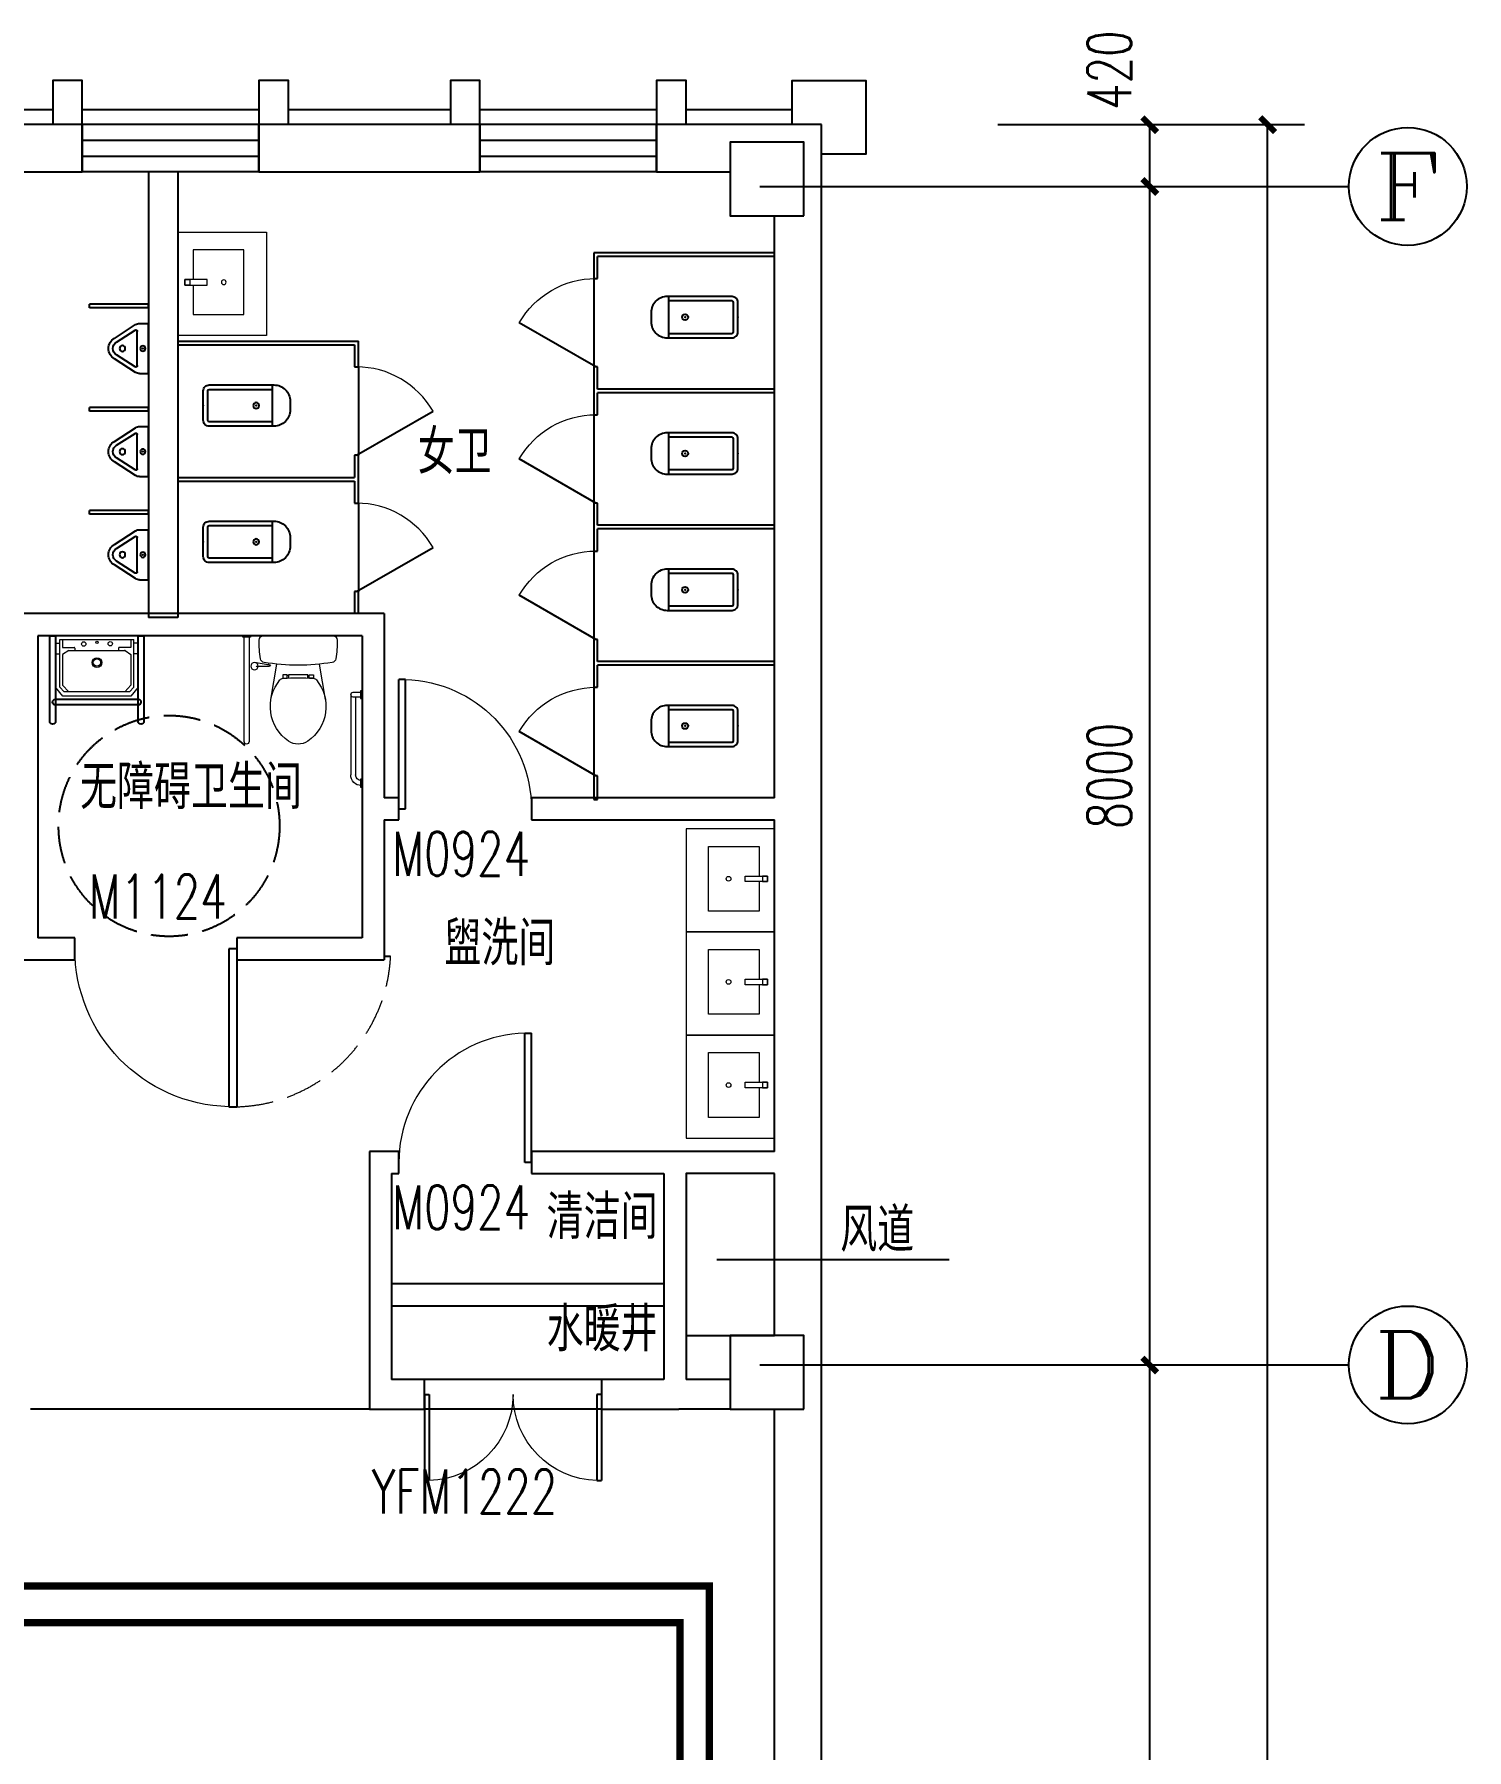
# Model space of a CAD drawing. Extents: x 2297255 to 2381355, y -608375 to -364775.
# Drawn here: x 2358942 to 2368667, y -386110 to -374465 of the extents above; entities that cross this region are included whole.
import ezdxf
from ezdxf.enums import TextEntityAlignment as Align

# ---------------------------------------------------------------- set-up
doc = ezdxf.new("R2010")
doc.units = 0
doc.header["$LTSCALE"] = 1000
doc.header["$MEASUREMENT"] = 0
doc.linetypes.add('DASH', pattern=[0.35, 0.25, -0.1])
for name, color, linetype, lineweight in [('A-FLOR-IDEN', 7, 'Continuous', 20), ('A-LVTRY', 145, 'Continuous', 20), ('洁具', 144, 'Continuous', 9)]:
    doc.layers.add(name, color=color, linetype=linetype, lineweight=lineweight)
for name, color, linetype in [('AXIS', 3, 'Continuous'), ('AXIS_TEXT', 7, 'Continuous'), ('COLUMN', 9, 'Continuous'), ('LATRINE', 6, 'Continuous'), ('LVTRY', 6, 'Continuous'), ('PIPE-暖供水', 3, 'Continuous'), ('PIPE-暖回水', 2, 'DASH'), ('PUB_DIM', 3, 'Continuous'), ('WALL', 9, 'Continuous'), ('WINDOW', 4, 'Continuous'), ('WINDOW_TEXT', 7, 'Continuous')]:
    doc.layers.add(name, color=color, linetype=linetype)
doc.styles.add('_TCH_AXIS', font='COMPLEX', dxfattribs={"bigfont": 'GBCBIG'})
doc.styles.add('_TCH_DIM_T3', font='SIMPLEX', dxfattribs={"width": 0.705882, "bigfont": 'GBCBIG'})
doc.styles.add('_TCH_WINDOW', font='SIMPLEX', dxfattribs={"height": 3.5, "bigfont": 'GBCBIG'})
doc.styles.add('COMPLEX', font='COMPLEX')
doc.styles.add('ROS', font='simhei.ttf', dxfattribs={"width": 0.7})
doc.dimstyles.new('_TCH_ARCH&&100', dxfattribs={"dimtxt": 297.5, "dimasz": 100, "dimexe": 250, "dimexo": 300, "dimgap": 126.25, "dimtad": 1, "dimdec": 0, "dimzin": 0, "dimdsep": 46, "dimtxsty": '_TCH_DIM_T3', "dimblk": 'ARCHTICK', "dimcen": 0.09, "dimclrt": 7, "dimazin": 2, "dimtfac": 1, "dimtdec": 0, "dimtix": 1, "dimtmove": 2, "dimatfit": 3, "dimfxl": 30, "dimtolj": 1, "dimtzin": 0, "dimarcsym": 0})

# ---------------------------------------------------------------- blocks, each defined once
blk = doc.blocks.new('$lvtry$00000200')
at = {"color": 0}
for p, q in [((-110, -40), (-110, -470)), ((100, -30), (-100, -30)), ((110, -470), (110, -40))]:
    blk.add_line(p, q, dxfattribs=at)
blk.add_lwpolyline([(100, 0), (-100, 0, 0.414214), (-140, -40), (-140, -480, 0.414214), (-30, -590), (30, -590, 0.414214), (140, -480), (140, -40, 0.414214)], format="xyb", close=True, dxfattribs=at)
blk.add_lwpolyline([(140, -470), (-140, -470)], dxfattribs=at)
blk.add_circle((0, -359), 20, dxfattribs=at)
for centre, start, end in [((-100, -40), 90, 180), ((100, -40), 0, 90)]:
    blk.add_arc(centre, 10, start, end, dxfattribs=at)
for p in [(0, 0), (0, -359)]:
    blk.add_point(p, dxfattribs=at)
blk = doc.blocks.new('$lvtry$00000107')
for p, q in [((-170, 0), (170, 0)), ((-170, -61), (-170, 0)), ((170, -61), (170, 0)), ((-162, -88), (-69, -231)), ((-124, -91), (-43, -216)), ((-116, -76), (116, -76)), ((43, -216), (124, -91)), ((69, -231), (162, -88))]:
    blk.add_line(p, q)
for centre, radius in [((0, -38), 17.7), ((0, -177), 20)]:
    blk.add_circle(centre, radius)
for centre, radius, start, end in [((-120, -61), 50, 180, 213.0863), ((-116, -86), 10, 90, 213.0863), ((116, -86), 10, 326.9137, 90), ((120, -61), 50, 326.9137, 0), ((0, -191), 80, 210, 330), ((0, -191), 50, 210, 330)]:
    blk.add_arc(centre, radius, start, end)
blk.add_point((0, -38))
blk = doc.blocks.new('A$C549865D3')
at = {"layer": 'A-LVTRY'}
for points in [[(252, 500), (252, 458), (299, 458), (299, 500)], [(299, 500), (299, 310), (252, 310), (252, 500)]]:
    blk.add_lwpolyline(points, close=True, dxfattribs=at)
blk.add_lwpolyline([(299, 430), (550, 430), (550, 0), (0, 0), (0, 430), (252, 430)], dxfattribs=at)
blk.add_circle((275, 170), 20, dxfattribs=at)
blk = doc.blocks.new('2313414')
at = {"layer": 'A-LVTRY'}
blk.add_lwpolyline([(1698294, -109163), (1698294, -108463), (1698894, -108463), (1698894, -109163)], close=True, dxfattribs=at)
at = {"layer": 'A-LVTRY', "xscale": -0.8, "yscale": 0.8, "zscale": 0.8, "rotation": 90}
blk.add_blockref('A$C549865D3', (1698741, -108582), dxfattribs=at)
blk = doc.blocks.new('52')
at = {"layer": 'A-LVTRY'}
for p, q in [((2025897, -89971), (2025897, -89427)), ((2025930, -89954), (2025930, -89427)), ((2025964, -89344), (2025974, -89344)), ((2025964, -89397), (2025964, -89344)), ((2025970, -89354), (2025964, -89354)), ((2025970, -89387), (2025964, -89387)), ((2025974, -89397), (2025964, -89397)), ((2025174, -89652), (2025174, -90361)), ((2025207, -90361), (2025207, -89652)), ((2025355, -89937), (2025396, -90178)), ((2025725, -89937), (2025684, -90178)), ((2025964, -89954), (2025914, -89954)), ((2025914, -89987), (2025964, -89987)), ((2025964, -89944), (2025974, -89944)), ((2025964, -89997), (2025964, -89944)), ((2025974, -89997), (2025964, -89997)), ((2025435, -90084), (2025465, -90084)), ((2025435, -90106), (2025435, -90084)), ((2025465, -90106), (2025435, -90106)), ((2025465, -90084), (2025465, -90106)), ((2025475, -90101), (2025465, -90101)), ((2025475, -90106), (2025475, -90084)), ((2025605, -90106), (2025475, -90106)), ((2025605, -90084), (2025605, -90106)), ((2025605, -90101), (2025615, -90101)), ((2025615, -90084), (2025615, -90106)), ((2025645, -90084), (2025615, -90084)), ((2025615, -90106), (2025645, -90106)), ((2025645, -90106), (2025645, -90084)), ((2025333, -90174), (2025244, -90189)), ((2025259, -90164), (2025344, -90164)), ((2025352, -90170), (2025339, -90176)), ((2025164, -90361), (2025164, -90371)), ((2025217, -90361), (2025164, -90361)), ((2025217, -90371), (2025217, -90361))]:
    blk.add_line(p, q, dxfattribs=at)
blk.add_circle((2025244, -90164), 25, dxfattribs=at)
for centre, radius, start, end in [((2025970, -89427), 73, 90, 180), ((2025970, -89427), 40, 90, 180), ((2025190, -89652), 16.5, 0, 180), ((2025634, -89890), 283, 124.2055, 219.7691), ((2025540, -89751), 116, 55.7945, 124.2055), ((2025446, -89890), 283, 320.2309, 55.7945), ((2025914, -89971), 16.5, 90, 270), ((2025440, -90052), 30, 219.7691, 265.5534), ((2025540, -88761), 1325, 265.5534, 274.4466), ((2025641, -90052), 30, 274.4466, 320.2309), ((2025259, -90159), 4.47, 188.438, 270), ((2025956, -90326), 681, 170.5677, 181.2905), ((2025314, -90219), 30, 99.3924, 170.5677), ((2025540, -91588), 1417, 80.6076, 99.3924), ((2025334, -90181), 7.2, 44.8093, 99.6071), ((2025349, -90181), 11.1, 71.5159, 152.1438), ((2025344, -90172), 8.66, 13.4092, 90), ((2025766, -90219), 30, 9.4323, 80.6076), ((2025124, -90326), 681, 358.7095, 9.4323), ((2025305, -90341), 30, 181.2905, 270), ((2025775, -90341), 30, 270, 358.7095)]:
    blk.add_arc(centre, radius, start, end, dxfattribs=at)
blk = doc.blocks.new('$plan$00003700')
at = {"layer": '洁具'}
for p, q in [((-277, -51), (-251, -51)), ((-251, -349), (-251, -26)), ((-251, -26), (251, -26)), ((-232, -26), (-232, -79)), ((-232, -79), (-154, -79)), ((-191, -100), (-232, -127)), ((-191, -100), (189, -100)), ((-149, -84), (-149, -100)), ((148, -84), (148, -100)), ((232, -79), (153, -79)), ((192, -101), (232, -127)), ((232, -26), (232, -79)), ((251, -349), (251, -26)), ((279, -51), (253, -51)), ((-279, -123), (-251, -123)), ((-232, -127), (-232, -335)), ((232, -127), (232, -335)), ((281, -123), (253, -123)), ((-232, -335), (-191, -381)), ((232, -335), (191, -381)), ((-221, -381), (-251, -349)), ((222, -381), (-221, -381)), ((222, -381), (251, -349))]:
    blk.add_line(p, q, dxfattribs=at)
blk.add_lwpolyline([(280, -350), (230, -410), (-230, -410), (-280, -350), (-280, 0), (280, 0)], close=True, dxfattribs=at)
for centre, radius in [((-89, -56), 15), ((1, -44), 8), ((91, -54), 15), ((1, -182), 33.1), ((1, -182), 24.9)]:
    blk.add_circle(centre, radius, dxfattribs=at)
for centre, start, end in [((-154, -84), 0, 90), ((153, -84), 90, 180), ((189, -105), 57.2444, 90)]:
    blk.add_arc(centre, 5, start, end, dxfattribs=at)
blk = doc.blocks.new('A$C372F7DB2')
at = {"layer": 'LVTRY'}
for points in [[(-580, -40, -1), (-580, 0), (0, 0), (0, -40)], [(-470, -39, -1), (-431, -39), (-431, -600, -1), (-470, -600)], [(-580, -640, -1), (-580, -600), (0, -600), (0, -640)]]:
    blk.add_lwpolyline(points, format="xyb", close=True, dxfattribs=at)
at = {"layer": 'LVTRY', "rotation": 269.9999999999999}
blk.add_blockref('$plan$00003700', (0, -320, 0), dxfattribs=at)
blk = doc.blocks.new('_ArchTick')
at = {"color": 0, "linetype": 'ByBlock', "const_width": 0.4}
blk.add_lwpolyline([(-0.5, -0.5), (0.5, 0.5)], dxfattribs=at)
blk = doc.blocks.new('*D127')
at = {"layer": 'Defpoints', "color": 0, "transparency": 16777216}
for p in [(13476, 19089), (14649, 19089), (13476, -11951)]:
    blk.add_point(p, dxfattribs=at)
at = {"layer": 'PUB_DIM', "color": 0, "lineweight": -2, "transparency": 16777216}
for p, q in [((13776, 19089), (14899, 19089)), ((14649, -11951), (14649, 19089)), ((13776, -11951), (14899, -11951))]:
    blk.add_line(p, q, dxfattribs=at)
at = {"layer": 'PUB_DIM', "color": 0, "lineweight": -2, "transparency": 16777216, "xscale": 100, "yscale": 100, "zscale": 100}
for p, rotation in [((14649, 19089), 90), ((14649, -11951), 270)]:
    blk.add_blockref('_ArchTick', p, dxfattribs=dict(at, rotation=rotation))
at = {"layer": 'PUB_DIM', "color": 7, "transparency": 16777216, "insert": (14374, 3569), "char_height": 297.5, "attachment_point": 5, "rotation": 90, "style": '_TCH_DIM_T3'}
blk.add_mtext('\\A1;31040', dxfattribs=at)
blk = doc.blocks.new('*D128')
at = {"layer": 'Defpoints', "color": 0, "transparency": 16777216}
for p in [(12517, 19089), (13849, 19089), (12517, 18669)]:
    blk.add_point(p, dxfattribs=at)
at = {"layer": 'PUB_DIM', "color": 0, "lineweight": -2, "transparency": 16777216}
for p, q in [((12817, 19089), (14099, 19089)), ((13849, 18669), (13849, 19089)), ((12817, 18669), (14099, 18669))]:
    blk.add_line(p, q, dxfattribs=at)
at = {"layer": 'PUB_DIM', "color": 0, "lineweight": -2, "transparency": 16777216, "xscale": 100, "yscale": 100, "zscale": 100}
for p, rotation in [((13849, 19089), 90), ((13849, 18669), 270)]:
    blk.add_blockref('_ArchTick', p, dxfattribs=dict(at, rotation=rotation))
at = {"layer": 'PUB_DIM', "color": 7, "transparency": 16777216, "insert": (13574, 19459), "char_height": 297.5, "attachment_point": 5, "rotation": 90, "style": '_TCH_DIM_T3'}
blk.add_mtext('\\A1;420', dxfattribs=at)
blk = doc.blocks.new('*D129')
at = {"layer": 'Defpoints', "color": 0, "transparency": 16777216}
for p in [(12517, 18669), (13849, 18669), (12517, 10669)]:
    blk.add_point(p, dxfattribs=at)
at = {"layer": 'PUB_DIM', "color": 0, "lineweight": -2, "transparency": 16777216}
for p, q in [((12817, 18669), (14099, 18669)), ((13849, 10669), (13849, 18669)), ((12817, 10669), (14099, 10669))]:
    blk.add_line(p, q, dxfattribs=at)
at = {"layer": 'PUB_DIM', "color": 0, "lineweight": -2, "transparency": 16777216, "xscale": 100, "yscale": 100, "zscale": 100}
for p, rotation in [((13849, 18669), 90), ((13849, 10669), 270)]:
    blk.add_blockref('_ArchTick', p, dxfattribs=dict(at, rotation=rotation))
at = {"layer": 'PUB_DIM', "color": 7, "transparency": 16777216, "insert": (13574, 14669), "char_height": 297.5, "attachment_point": 5, "rotation": 90, "style": '_TCH_DIM_T3'}
blk.add_mtext('\\A1;8000', dxfattribs=at)
blk = doc.blocks.new('*D130')
at = {"layer": 'Defpoints', "color": 0, "transparency": 16777216}
for p in [(12517, 10669), (13849, 10669), (12517, 2669)]:
    blk.add_point(p, dxfattribs=at)
at = {"layer": 'PUB_DIM', "color": 0, "lineweight": -2, "transparency": 16777216}
for p, q in [((12817, 10669), (14099, 10669)), ((13849, 2669), (13849, 10669)), ((12817, 2669), (14099, 2669))]:
    blk.add_line(p, q, dxfattribs=at)
at = {"layer": 'PUB_DIM', "color": 0, "lineweight": -2, "transparency": 16777216, "xscale": 100, "yscale": 100, "zscale": 100}
for p, rotation in [((13849, 10669), 90), ((13849, 2669), 270)]:
    blk.add_blockref('_ArchTick', p, dxfattribs=dict(at, rotation=rotation))
at = {"layer": 'PUB_DIM', "color": 7, "transparency": 16777216, "insert": (13574, 6669), "char_height": 297.5, "attachment_point": 5, "rotation": 90, "style": '_TCH_DIM_T3'}
blk.add_mtext('\\A1;8000', dxfattribs=at)
blk = doc.blocks.new('*D274')
at = {"layer": 'Defpoints', "color": 0, "transparency": 16777216}
for p in [(13476, 19089), (14649, 19089), (13476, -11951)]:
    blk.add_point(p, dxfattribs=at)
at = {"layer": 'PUB_DIM', "color": 0, "lineweight": -2, "transparency": 16777216}
for p, q in [((13776, 19089), (14899, 19089)), ((14649, -11951), (14649, 19089)), ((13776, -11951), (14899, -11951))]:
    blk.add_line(p, q, dxfattribs=at)
at = {"layer": 'PUB_DIM', "color": 0, "lineweight": -2, "transparency": 16777216, "xscale": 100, "yscale": 100, "zscale": 100}
for p, rotation in [((14649, 19089), 90), ((14649, -11951), 270)]:
    blk.add_blockref('_ArchTick', p, dxfattribs=dict(at, rotation=rotation))
at = {"layer": 'PUB_DIM', "color": 7, "transparency": 16777216, "insert": (14374, 3569), "char_height": 297.5, "attachment_point": 5, "rotation": 90, "style": '_TCH_DIM_T3'}
blk.add_mtext('\\A1;31040', dxfattribs=at)
blk = doc.blocks.new('*D275')
at = {"layer": 'Defpoints', "color": 0, "transparency": 16777216}
for p in [(12517, 19089), (13849, 19089), (12517, 18669)]:
    blk.add_point(p, dxfattribs=at)
at = {"layer": 'PUB_DIM', "color": 0, "lineweight": -2, "transparency": 16777216}
for p, q in [((12817, 19089), (14099, 19089)), ((13849, 18669), (13849, 19089)), ((12817, 18669), (14099, 18669))]:
    blk.add_line(p, q, dxfattribs=at)
at = {"layer": 'PUB_DIM', "color": 0, "lineweight": -2, "transparency": 16777216, "xscale": 100, "yscale": 100, "zscale": 100}
for p, rotation in [((13849, 19089), 90), ((13849, 18669), 270)]:
    blk.add_blockref('_ArchTick', p, dxfattribs=dict(at, rotation=rotation))
at = {"layer": 'PUB_DIM', "color": 7, "transparency": 16777216, "insert": (13574, 19459), "char_height": 297.5, "attachment_point": 5, "rotation": 90, "style": '_TCH_DIM_T3'}
blk.add_mtext('\\A1;420', dxfattribs=at)
blk = doc.blocks.new('*D276')
at = {"layer": 'Defpoints', "color": 0, "transparency": 16777216}
for p in [(12517, 18669), (13849, 18669), (12517, 10669)]:
    blk.add_point(p, dxfattribs=at)
at = {"layer": 'PUB_DIM', "color": 0, "lineweight": -2, "transparency": 16777216}
for p, q in [((12817, 18669), (14099, 18669)), ((13849, 10669), (13849, 18669)), ((12817, 10669), (14099, 10669))]:
    blk.add_line(p, q, dxfattribs=at)
at = {"layer": 'PUB_DIM', "color": 0, "lineweight": -2, "transparency": 16777216, "xscale": 100, "yscale": 100, "zscale": 100}
for p, rotation in [((13849, 18669), 90), ((13849, 10669), 270)]:
    blk.add_blockref('_ArchTick', p, dxfattribs=dict(at, rotation=rotation))
at = {"layer": 'PUB_DIM', "color": 7, "transparency": 16777216, "insert": (13574, 14669), "char_height": 297.5, "attachment_point": 5, "rotation": 90, "style": '_TCH_DIM_T3'}
blk.add_mtext('\\A1;8000', dxfattribs=at)
blk = doc.blocks.new('*D277')
at = {"layer": 'Defpoints', "color": 0, "transparency": 16777216}
for p in [(12517, 10669), (13849, 10669), (12517, 2669)]:
    blk.add_point(p, dxfattribs=at)
at = {"layer": 'PUB_DIM', "color": 0, "lineweight": -2, "transparency": 16777216}
for p, q in [((12817, 10669), (14099, 10669)), ((13849, 2669), (13849, 10669)), ((12817, 2669), (14099, 2669))]:
    blk.add_line(p, q, dxfattribs=at)
at = {"layer": 'PUB_DIM', "color": 0, "lineweight": -2, "transparency": 16777216, "xscale": 100, "yscale": 100, "zscale": 100}
for p, rotation in [((13849, 10669), 90), ((13849, 2669), 270)]:
    blk.add_blockref('_ArchTick', p, dxfattribs=dict(at, rotation=rotation))
at = {"layer": 'PUB_DIM', "color": 7, "transparency": 16777216, "insert": (13574, 6669), "char_height": 297.5, "attachment_point": 5, "rotation": 90, "style": '_TCH_DIM_T3'}
blk.add_mtext('\\A1;8000', dxfattribs=at)
blk = doc.blocks.new('*D421')
at = {"layer": 'Defpoints', "color": 0, "transparency": 16777216}
for p in [(13476, 19089), (14649, 19089), (13476, -11951)]:
    blk.add_point(p, dxfattribs=at)
at = {"layer": 'PUB_DIM', "color": 0, "lineweight": -2, "transparency": 16777216}
for p, q in [((13776, 19089), (14899, 19089)), ((14649, -11951), (14649, 19089)), ((13776, -11951), (14899, -11951))]:
    blk.add_line(p, q, dxfattribs=at)
at = {"layer": 'PUB_DIM', "color": 0, "lineweight": -2, "transparency": 16777216, "xscale": 100, "yscale": 100, "zscale": 100}
for p, rotation in [((14649, 19089), 90), ((14649, -11951), 270)]:
    blk.add_blockref('_ArchTick', p, dxfattribs=dict(at, rotation=rotation))
at = {"layer": 'PUB_DIM', "color": 7, "transparency": 16777216, "insert": (14374, 3569), "char_height": 297.5, "attachment_point": 5, "rotation": 90, "style": '_TCH_DIM_T3'}
blk.add_mtext('\\A1;31040', dxfattribs=at)
blk = doc.blocks.new('*D422')
at = {"layer": 'Defpoints', "color": 0, "transparency": 16777216}
for p in [(12517, 19089), (13849, 19089), (12517, 18669)]:
    blk.add_point(p, dxfattribs=at)
at = {"layer": 'PUB_DIM', "color": 0, "lineweight": -2, "transparency": 16777216}
for p, q in [((12817, 19089), (14099, 19089)), ((13849, 18669), (13849, 19089)), ((12817, 18669), (14099, 18669))]:
    blk.add_line(p, q, dxfattribs=at)
at = {"layer": 'PUB_DIM', "color": 0, "lineweight": -2, "transparency": 16777216, "xscale": 100, "yscale": 100, "zscale": 100}
for p, rotation in [((13849, 19089), 90), ((13849, 18669), 270)]:
    blk.add_blockref('_ArchTick', p, dxfattribs=dict(at, rotation=rotation))
at = {"layer": 'PUB_DIM', "color": 7, "transparency": 16777216, "insert": (13574, 19459), "char_height": 297.5, "attachment_point": 5, "rotation": 90, "style": '_TCH_DIM_T3'}
blk.add_mtext('\\A1;420', dxfattribs=at)
blk = doc.blocks.new('*D423')
at = {"layer": 'Defpoints', "color": 0, "transparency": 16777216}
for p in [(12517, 18669), (13849, 18669), (12517, 10669)]:
    blk.add_point(p, dxfattribs=at)
at = {"layer": 'PUB_DIM', "color": 0, "lineweight": -2, "transparency": 16777216}
for p, q in [((12817, 18669), (14099, 18669)), ((13849, 10669), (13849, 18669)), ((12817, 10669), (14099, 10669))]:
    blk.add_line(p, q, dxfattribs=at)
at = {"layer": 'PUB_DIM', "color": 0, "lineweight": -2, "transparency": 16777216, "xscale": 100, "yscale": 100, "zscale": 100}
for p, rotation in [((13849, 18669), 90), ((13849, 10669), 270)]:
    blk.add_blockref('_ArchTick', p, dxfattribs=dict(at, rotation=rotation))
at = {"layer": 'PUB_DIM', "color": 7, "transparency": 16777216, "insert": (13574, 14669), "char_height": 297.5, "attachment_point": 5, "rotation": 90, "style": '_TCH_DIM_T3'}
blk.add_mtext('\\A1;8000', dxfattribs=at)
blk = doc.blocks.new('*D424')
at = {"layer": 'Defpoints', "color": 0, "transparency": 16777216}
for p in [(12517, 10669), (13849, 10669), (12517, 2669)]:
    blk.add_point(p, dxfattribs=at)
at = {"layer": 'PUB_DIM', "color": 0, "lineweight": -2, "transparency": 16777216}
for p, q in [((12817, 10669), (14099, 10669)), ((13849, 2669), (13849, 10669)), ((12817, 2669), (14099, 2669))]:
    blk.add_line(p, q, dxfattribs=at)
at = {"layer": 'PUB_DIM', "color": 0, "lineweight": -2, "transparency": 16777216, "xscale": 100, "yscale": 100, "zscale": 100}
for p, rotation in [((13849, 10669), 90), ((13849, 2669), 270)]:
    blk.add_blockref('_ArchTick', p, dxfattribs=dict(at, rotation=rotation))
at = {"layer": 'PUB_DIM', "color": 7, "transparency": 16777216, "insert": (13574, 6669), "char_height": 297.5, "attachment_point": 5, "rotation": 90, "style": '_TCH_DIM_T3'}
blk.add_mtext('\\A1;8000', dxfattribs=at)
blk = doc.blocks.new('_FZHK')
blk.add_lwpolyline([(-0.5, -0.5), (0.5, -0.5), (0.5, 0.5), (-0.5, 0.5)], close=True)
blk = doc.blocks.new('$WINLIB2D$00000001')
at = {"color": 0}
for points in [[(-0.5, 0.5), (-0.5, -0.5)], [(-0.5, 0.5), (0.5, 0.5)], [(0.5, -0.5), (0.5, 0.5)], [(0.5, 0.1667), (-0.5, 0.1667)], [(0.5, -0.1667), (-0.5, -0.1667)], [(-0.5, -0.5), (0.5, -0.5)]]:
    blk.add_lwpolyline(points, dxfattribs=at)
blk = doc.blocks.new('_AXISO')
blk.add_circle((0, 0), 0.5)
at = {"layer": 'AXIS_TEXT', "style": 'COMPLEX', "width": 1.041667}
blk.add_attdef('A', text='', height=0.56, dxfattribs=at).set_placement((-0.25, -0.28), (0.25, -0.28), align=Align.FIT)
blk = doc.blocks.new('$TCHSYS$APDOOR2D')
blk.add_line((0.5, 0), (0, 0.866))
at = {"lineweight": 13}
blk.add_arc((0.5, 0), 1, 120, 180, dxfattribs=at)
blk = doc.blocks.new('$DorLib2D$00000001')
for p, q in [((0.45, 0.975), (0.5, 0.975)), ((0.45, 0), (0.45, 0.975)), ((0.5, 0), (0.5, 0.975)), ((0.5, 0), (0.45, 0))]:
    blk.add_line(p, q)
at = {"lineweight": 13}
blk.add_arc((0.475, 0), 0.975, 91.4693, 180, dxfattribs=at)
blk = doc.blocks.new('$DorLib2D$00000002')
for p, q in [((-0.5, 0), (-0.5, 0.4875)), ((-0.475, 0.4875), (-0.5, 0.4875)), ((-0.475, 0), (-0.475, 0.4875)), ((0.475, 0), (0.475, 0.4875)), ((0.475, 0.4875), (0.5, 0.4875)), ((0.5, 0), (0.5, 0.4875)), ((-0.5, 0), (-0.475, 0)), ((0.5, 0), (0.475, 0))]:
    blk.add_line(p, q)
at = {"lineweight": 13}
for centre, start, end in [((-0.4875, 0), 0, 88.53072), ((0.4875, 0), 91.46928, 180)]:
    blk.add_arc(centre, 0.4875, start, end, dxfattribs=at)
blk = doc.blocks.new('*D458')
at = {"layer": 'Defpoints', "color": 0, "transparency": 16777216}
for p in [(13476, 19089), (14649, 19089), (13476, -11951)]:
    blk.add_point(p, dxfattribs=at)
at = {"layer": 'PUB_DIM', "color": 0, "lineweight": -2, "transparency": 16777216}
for p, q in [((13776, 19089), (14899, 19089)), ((14649, -11951), (14649, 19089)), ((13776, -11951), (14899, -11951))]:
    blk.add_line(p, q, dxfattribs=at)
at = {"layer": 'PUB_DIM', "color": 0, "lineweight": -2, "transparency": 16777216, "xscale": 100, "yscale": 100, "zscale": 100}
for p, rotation in [((14649, 19089), 90), ((14649, -11951), 270)]:
    blk.add_blockref('_ArchTick', p, dxfattribs=dict(at, rotation=rotation))
at = {"layer": 'PUB_DIM', "color": 7, "transparency": 16777216, "insert": (14374, 3569), "char_height": 297.5, "attachment_point": 5, "rotation": 90, "style": '_TCH_DIM_T3'}
blk.add_mtext('\\A1;31040', dxfattribs=at)
blk = doc.blocks.new('*D459')
at = {"layer": 'Defpoints', "color": 0, "transparency": 16777216}
for p in [(12517, 19089), (13849, 19089), (12517, 18669)]:
    blk.add_point(p, dxfattribs=at)
at = {"layer": 'PUB_DIM', "color": 0, "lineweight": -2, "transparency": 16777216}
for p, q in [((12817, 19089), (14099, 19089)), ((13849, 18669), (13849, 19089)), ((12817, 18669), (14099, 18669))]:
    blk.add_line(p, q, dxfattribs=at)
at = {"layer": 'PUB_DIM', "color": 0, "lineweight": -2, "transparency": 16777216, "xscale": 100, "yscale": 100, "zscale": 100}
for p, rotation in [((13849, 19089), 90), ((13849, 18669), 270)]:
    blk.add_blockref('_ArchTick', p, dxfattribs=dict(at, rotation=rotation))
at = {"layer": 'PUB_DIM', "color": 7, "transparency": 16777216, "insert": (13574, 19459), "char_height": 297.5, "attachment_point": 5, "rotation": 90, "style": '_TCH_DIM_T3'}
blk.add_mtext('\\A1;420', dxfattribs=at)
blk = doc.blocks.new('*D460')
at = {"layer": 'Defpoints', "color": 0, "transparency": 16777216}
for p in [(12517, 18669), (13849, 18669), (12517, 10669)]:
    blk.add_point(p, dxfattribs=at)
at = {"layer": 'PUB_DIM', "color": 0, "lineweight": -2, "transparency": 16777216}
for p, q in [((12817, 18669), (14099, 18669)), ((13849, 10669), (13849, 18669)), ((12817, 10669), (14099, 10669))]:
    blk.add_line(p, q, dxfattribs=at)
at = {"layer": 'PUB_DIM', "color": 0, "lineweight": -2, "transparency": 16777216, "xscale": 100, "yscale": 100, "zscale": 100}
for p, rotation in [((13849, 18669), 90), ((13849, 10669), 270)]:
    blk.add_blockref('_ArchTick', p, dxfattribs=dict(at, rotation=rotation))
at = {"layer": 'PUB_DIM', "color": 7, "transparency": 16777216, "insert": (13574, 14669), "char_height": 297.5, "attachment_point": 5, "rotation": 90, "style": '_TCH_DIM_T3'}
blk.add_mtext('\\A1;8000', dxfattribs=at)
blk = doc.blocks.new('*D461')
at = {"layer": 'Defpoints', "color": 0, "transparency": 16777216}
for p in [(12517, 10669), (13849, 10669), (12517, 2669)]:
    blk.add_point(p, dxfattribs=at)
at = {"layer": 'PUB_DIM', "color": 0, "lineweight": -2, "transparency": 16777216}
for p, q in [((12817, 10669), (14099, 10669)), ((13849, 2669), (13849, 10669)), ((12817, 2669), (14099, 2669))]:
    blk.add_line(p, q, dxfattribs=at)
at = {"layer": 'PUB_DIM', "color": 0, "lineweight": -2, "transparency": 16777216, "xscale": 100, "yscale": 100, "zscale": 100}
for p, rotation in [((13849, 10669), 90), ((13849, 2669), 270)]:
    blk.add_blockref('_ArchTick', p, dxfattribs=dict(at, rotation=rotation))
at = {"layer": 'PUB_DIM', "color": 7, "transparency": 16777216, "insert": (13574, 6669), "char_height": 297.5, "attachment_point": 5, "rotation": 90, "style": '_TCH_DIM_T3'}
blk.add_mtext('\\A1;8000', dxfattribs=at)
blk = doc.blocks.new('A$C7281566F')
for p, q in [((8650.5, 13444.4), (8694.4, 13444.4)), ((8550.5, 10369.4), (6250.5, 10369.4))]:
    blk.add_line(p, q)
for points in [[(6600.5, 19089.4), (6600.5, 19389.4), (6400.5, 19389.4), (6400.5, 19089.4)], [(8000.5, 19089.4), (8000.5, 19389.4), (7800.5, 19389.4), (7800.5, 19089.4)], [(9300.5, 19089.4), (9300.5, 19389.4), (9100.5, 19389.4), (9100.5, 19089.4)], [(10700.5, 19089.4), (10700.5, 19389.4), (10500.5, 19389.4), (10500.5, 19089.4)], [(11420.5, 19089.4), (11420.5, 19389.4), (11920.5, 19389.4), (11920.5, 18889.4), (11620.5, 18889.4)], [(6400.5, 19189.4), (5300.5, 19189.4)], [(7800.5, 19189.4), (6600.5, 19189.4)], [(9100.5, 19189.4), (8000.5, 19189.4)], [(10500.5, 19189.4), (9300.5, 19189.4)], [(11420.5, 19189.4), (10700.5, 19189.4)], [(10909.1, 11385), (12486.8, 11385)]]:
    blk.add_lwpolyline(points)
blk.add_lwpolyline([(11300.5, 11969.4), (10700.5, 11969.4), (10700.5, 10869.4), (11300.5, 10869.4)], close=True)
at = {"linetype": 'DASH'}
blk.add_circle((7190.4, 14328.3), 750, dxfattribs=at)
at = {"linetype": 'DASH', "lineweight": 13}
blk.add_arc((7623, 13494), 1072.5, 271.46928, 357.34676, dxfattribs=at)
at = {"layer": 'AXIS'}
for p, q in [((11200.5, 18669.4), (15200.5, 18669.4)), ((11200.5, 10669.4), (15200.5, 10669.4))]:
    blk.add_line(p, q, dxfattribs=at)
at = {"layer": 'LATRINE'}
for p, q in [((10075, 18219.4), (10075, 18044.4)), ((11300.5, 18219.4), (10075, 18219.4)), ((10100, 18044.4), (10100, 18194.4)), ((11300.5, 18194.4), (10100, 18194.4)), ((11300.5, 18194.4), (11300.5, 18219.4)), ((10075, 18044.4), (10100, 18044.4)), ((10075, 18044.4, 400), (10075, 17444.4, 400)), ((7250.5, 17619.4), (8475.5, 17619.4)), ((7250.5, 17619.4), (7250.5, 17594.4)), ((7250.5, 17594.4), (8450.5, 17594.4)), ((8450.5, 17594.4), (8450.5, 17444.4)), ((8475.5, 17444.4), (8475.5, 17619.4)), ((8450.5, 17444.4), (8475.5, 17444.4)), ((8475.5, 17444.4, 400), (8475.5, 16844.4, 400)), ((10100, 17444.4), (10075, 17444.4)), ((10075, 17444.4), (10075, 17281.9)), ((10100, 17294.4), (10100, 17444.4)), ((10075, 17281.9), (10075, 17119.4)), ((11300.5, 17294.4), (10100, 17294.4)), ((11300.5, 17269.4), (10100, 17269.4)), ((10100, 17119.4), (10100, 17269.4)), ((11300.5, 17269.4), (11300.5, 17294.4)), ((10075, 17119.4), (10100, 17119.4)), ((10075, 17119.4, 400), (10075, 16519.4, 400)), ((8475.5, 16844.4), (8450.5, 16844.4)), ((8450.5, 16844.4), (8450.5, 16694.4)), ((8475.5, 16681.9), (8475.5, 16844.4)), ((7250.5, 16694.4), (8450.5, 16694.4)), ((7250.5, 16694.4), (7250.5, 16669.4)), ((7250.5, 16669.4), (8450.5, 16669.4)), ((8450.5, 16669.4), (8450.5, 16519.4)), ((8475.5, 16519.4), (8475.5, 16681.9)), ((8450.5, 16519.4), (8475.5, 16519.4)), ((8475.5, 16519.4, 400), (8475.5, 15919.4, 400)), ((10100, 16519.4), (10075, 16519.4)), ((10075, 16519.4), (10075, 16356.9)), ((10100, 16369.4), (10100, 16519.4)), ((10075, 16356.9), (10075, 16194.4)), ((11300.5, 16369.4), (10100, 16369.4)), ((11300.5, 16344.4), (10100, 16344.4)), ((10100, 16194.4), (10100, 16344.4)), ((11300.5, 16344.4), (11300.5, 16369.4)), ((10075, 16194.4), (10100, 16194.4)), ((10075, 16194.4, 400), (10075, 15594.4, 400)), ((8475.5, 15919.4), (8450.5, 15919.4)), ((8450.5, 15919.4), (8450.5, 15769.4)), ((8475.5, 15769.4), (8475.5, 15919.4)), ((10100, 15594.4), (10075, 15594.4)), ((10075, 15594.4), (10075, 15431.9)), ((10100, 15444.4), (10100, 15594.4)), ((10075, 15431.9), (10075, 15269.4)), ((11300.5, 15444.4), (10100, 15444.4)), ((11300.5, 15419.4), (10100, 15419.4)), ((10100, 15269.4), (10100, 15419.4)), ((11300.5, 15419.4), (11300.5, 15444.4)), ((10075, 15269.4), (10100, 15269.4)), ((10075, 15269.4, 400), (10075, 14669.4, 400)), ((10100, 14669.4), (10075, 14669.4)), ((10075, 14669.4), (10075, 14506.9)), ((10100, 14506.9), (10100, 14669.4)), ((10075, 14506.9), (10100, 14506.9))]:
    blk.add_line(p, q, dxfattribs=at)
at = {"layer": 'LVTRY', "linetype": 'Continuous'}
for p, q in [((7050.5, 17869.4), (6650.5, 17869.4)), ((6650.5, 17844.4), (6650.5, 17869.4)), ((7050.5, 17844.4), (6650.5, 17844.4)), ((7050.5, 17844.4), (7050.5, 17869.4)), ((7050.5, 17169.4), (6650.5, 17169.4)), ((6650.5, 17144.4), (6650.5, 17169.4)), ((7050.5, 17144.4), (6650.5, 17144.4)), ((7050.5, 17144.4), (7050.5, 17169.4)), ((7050.5, 16469.4), (6650.5, 16469.4)), ((6650.5, 16444.4), (6650.5, 16469.4)), ((7050.5, 16444.4), (6650.5, 16444.4)), ((7050.5, 16444.4), (7050.5, 16469.4))]:
    blk.add_line(p, q, dxfattribs=at)
at = {"layer": 'WALL'}
for p, q in [((6600.5, 19089.4), (5100.5, 19089.4)), ((6600.5, 18769.4), (6600.5, 19089.4)), ((9300.5, 19089.4), (7800.5, 19089.4)), ((7800.5, 19089.4), (7800.5, 18769.4)), ((9300.5, 18769.4), (9300.5, 19089.4)), ((11620.5, 19089.4), (10500.5, 19089.4)), ((10500.5, 19089.4), (10500.5, 18769.4)), ((11620.5, 14469.4), (11620.5, 19089.4)), ((5100.5, 18769.4), (6600.5, 18769.4)), ((7050.5, 18769.4), (7050.5, 15744.4)), ((7250.5, 18769.4), (7050.5, 18769.4)), ((7250.5, 18769.4), (7250.5, 15744.4)), ((7800.5, 18769.4), (9300.5, 18769.4)), ((10500.5, 18769.4), (11000.5, 18769.4)), ((11300.5, 14519.4), (11300.5, 18469.4)), ((8463, 15769.4), (6150.5, 15769.4)), ((7250.5, 15744.4), (7050.5, 15744.4)), ((8650.5, 15769.4), (8463, 15769.4)), ((8650.5, 15769.4), (8650.5, 14519.4)), ((6300.5, 15619.4), (6300.5, 14469.4)), ((8463, 15619.4), (6300.5, 15619.4)), ((8500.5, 15619.4), (8463, 15619.4)), ((8500.5, 15619.4), (8500.5, 14469.4)), ((6300.5, 14469.4), (6300.5, 13569.4)), ((8500.5, 14469.4), (8500.5, 13569.4)), ((8750.5, 14519.4), (8650.5, 14519.4)), ((8750.5, 14369.4), (8750.5, 14519.4)), ((11300.5, 14519.4), (9650.5, 14519.4)), ((9650.5, 14519.4), (9650.5, 14369.4)), ((11620.5, 12069.4), (11620.5, 14469.4)), ((8650.5, 14369.4), (8750.5, 14369.4)), ((8650.5, 14369.4), (8650.5, 13419.4)), ((9650.5, 14369.4), (11300.5, 14369.4)), ((11300.5, 12119.4), (11300.5, 14369.4)), ((6550.5, 13569.4), (6300.5, 13569.4)), ((6550.5, 13419.4), (6550.5, 13569.4)), ((8500.5, 13569.4), (7650.5, 13569.4)), ((7650.5, 13569.4), (7650.5, 13419.4)), ((6150.5, 13419.4), (6550.5, 13419.4)), ((7650.5, 13419.4), (8650.5, 13419.4)), ((8750.5, 12119.4), (8550.5, 12119.4)), ((8550.5, 12119.4), (8550.5, 11169.4)), ((8750.5, 11969.4), (8750.5, 12119.4)), ((10650.5, 12119.4), (9650.5, 12119.4)), ((9650.5, 12119.4), (9650.5, 11969.4)), ((11300.5, 12119.4), (10650.5, 12119.4)), ((11620.5, 10469.4), (11620.5, 12069.4)), ((8700.5, 11969.4), (8750.5, 11969.4)), ((8700.5, 11969.4), (8700.5, 11169.4)), ((9650.5, 11969.4), (10550.5, 11969.4)), ((10550.5, 11969.4), (10550.5, 11169.4)), ((11300.5, 11969.4), (10700.5, 11969.4)), ((10700.5, 11969.4), (10700.5, 11169.4)), ((11300.5, 10869.4), (11300.5, 11969.4)), ((10550.5, 11219.4), (8700.5, 11219.4)), ((8550.5, 11169.4), (8550.5, 10369.4)), ((8700.5, 11169.4), (8700.5, 10569.4)), ((10550.5, 11069.4), (8700.5, 11069.4)), ((10550.5, 11169.4), (10550.5, 10569.4)), ((10700.5, 11169.4), (10700.5, 10569.4)), ((11620.5, 2669.4), (11620.5, 10669.4)), ((8925.8, 10569.4), (8700.5, 10569.4)), ((8925.8, 10369.4), (8925.8, 10569.4)), ((10550.5, 10569.4), (10125.8, 10569.4)), ((10125.8, 10569.4), (10125.8, 10369.4)), ((11000.5, 10569.4), (10700.5, 10569.4)), ((8550.5, 10369.4), (8925.8, 10369.4)), ((10125.8, 10369.4), (10650.5, 10369.4)), ((11000.5, 10369.4), (10650.5, 10369.4)), ((11300.5, 2919.4), (11300.5, 10369.4))]:
    blk.add_line(p, q, dxfattribs=at)
at = {"layer": 'WINDOW'}
for p, q in [((10125.8, 10569.4), (8925.8, 10569.4)), ((10125.8, 10369.4), (8925.8, 10369.4))]:
    blk.add_line(p, q, dxfattribs=at)
at = {"rotation": 90}
blk.add_blockref('A$C372F7DB2', (6380, 15619.4), dxfattribs=at)
at = {"layer": 'A-LVTRY'}
blk.add_blockref('2313414', (-1691043, 126821.4), dxfattribs=at)
at = {"layer": 'A-LVTRY', "extrusion": (0, 0, -1), "zscale": -1, "rotation": 180}
blk.add_blockref('52', (2017473.1, -74751.4), dxfattribs=at)
at = {"layer": 'A-LVTRY', "xscale": -1}
for p in [(1709594.1, 122771.5), (1709594.1, 122071.5), (1709594.1, 121371.5)]:
    blk.add_blockref('2313414', p, dxfattribs=at)
at = {"layer": 'AXIS'}
ref = blk.add_blockref('_AXISO', (15600.5, 18669.4), dxfattribs=dict(at, xscale=800, yscale=800, zscale=800))
ref.add_attrib('A', 'F', dxfattribs={"layer": 'AXIS_TEXT', "height": 452.5, "style": '_TCH_AXIS', "width": 1.3125}).set_placement((15374.3, 18443.1), (15826.8, 18443.1), align=Align.FIT)
ref = blk.add_blockref('_AXISO', (15600.5, 10669.4), dxfattribs=dict(at, xscale=800, yscale=800, zscale=800))
ref.add_attrib('A', 'D', dxfattribs={"layer": 'AXIS_TEXT', "height": 452.5, "style": '_TCH_AXIS', "width": 1.235294}).set_placement((15374.3, 10443.1), (15826.8, 10443.1), align=Align.FIT)
at = {"layer": 'COLUMN', "xscale": 500, "yscale": 500, "zscale": 500, "rotation": 90}
for p in [(11250.5, 18719.4), (11250.5, 10619.4)]:
    blk.add_blockref('_FZHK', p, dxfattribs=at)
at = {"layer": 'LATRINE', "xscale": 600, "zscale": 25}
for p, yscale, rotation in [((10087.5, 17744.4), -600, 270), ((8463, 17144.4), 600, 270), ((10087.5, 16819.4), -600, 270), ((8463, 16219.4), 600, 270.0000000000277), ((10087.5, 15894.4), -600, 270), ((10087.5, 14969.4), -600, 270)]:
    blk.add_blockref('$TCHSYS$APDOOR2D', p, dxfattribs=dict(at, yscale=yscale, rotation=rotation))
at = {"layer": 'LVTRY', "extrusion": (0, 0, -1), "xscale": -1, "zscale": -1, "rotation": 90}
for p in [(-11052.8, 17781.9, 0), (-11052.8, 16856.9, 0), (-11052.8, 15931.9, 0), (-11052.8, 15006.9, 0)]:
    blk.add_blockref('$lvtry$00000200', p, dxfattribs=at)
at = {"layer": 'LVTRY', "linetype": 'Continuous', "xscale": -1, "rotation": 270.0000454634465}
for p in [(7050.5, 17569.4), (7050.5, 16869.4), (7050.5, 16169.4)]:
    blk.add_blockref('$lvtry$00000107', p, dxfattribs=at)
at = {"layer": 'LVTRY', "extrusion": (0, 0, -1), "zscale": -1, "rotation": 270}
for p in [(-7422.7, 17181.9, 0), (-7422.7, 16256.9, 0)]:
    blk.add_blockref('$lvtry$00000200', p, dxfattribs=at)
at = {"layer": 'WINDOW', "xscale": 1200, "yscale": 320, "zscale": 1200, "rotation": 180}
for p in [(7200.5, 18929.4), (9900.5, 18929.4)]:
    blk.add_blockref('$WINLIB2D$00000001', p, dxfattribs=at)
at = {"layer": 'WINDOW'}
ref = blk.add_blockref('$DorLib2D$00000001', (9200.5, 14444.4), dxfattribs=dict(at, xscale=900, yscale=-900, zscale=900, rotation=180.0000000000052))
ref.add_attrib('A', 'M0924', (8705.5, 13990.7), dxfattribs={"layer": 'WINDOW_TEXT', "height": 297.5, "style": '_TCH_WINDOW', "width": 0.705882})
ref = blk.add_blockref('$DorLib2D$00000001', (7100.5, 13494.4), dxfattribs=dict(at, xscale=-1100, yscale=1100, zscale=-1100, rotation=180.0000000000028))
ref.add_attrib('A', 'M1124', (6645.5, 13700.5), dxfattribs={"layer": 'WINDOW_TEXT', "height": 297.5, "style": '_TCH_WINDOW', "width": 0.705882})
ref = blk.add_blockref('$DorLib2D$00000001', (9200.5, 12044.4), dxfattribs=dict(at, xscale=-900, yscale=-900, zscale=-900, rotation=179.9999999999935))
ref.add_attrib('A', 'M0924', (8705.5, 11590.7), dxfattribs={"layer": 'WINDOW_TEXT', "height": 297.5, "rotation": 360, "style": '_TCH_WINDOW', "width": 0.705882})
ref = blk.add_blockref('$DorLib2D$00000002', (9525.8, 10469.4), dxfattribs=dict(at, xscale=-1200, yscale=1200, zscale=-1200, rotation=180))
ref.add_attrib('A', 'YFM1222', (8566.3, 9660.9), dxfattribs={"layer": 'WINDOW_TEXT', "height": 297.5, "style": '_TCH_WINDOW', "width": 0.705882})
at = {"layer": 'A-FLOR-IDEN', "style": 'ROS', "width": 0.7}
for s, p in [('女卫', (8878.4, 16745.6)), ('无障碍卫生间', (6586, 14471.2)), ('盥洗间', (9060, 13410.2)), ('清洁间', (9754.1, 11552.6)), ('风道', (11747, 11465.6)), ('水暖井', (9754.1, 10791))]:
    blk.add_text(s, height=262.87, dxfattribs=at).set_placement(p)
at = {"layer": 'PUB_DIM'}
for picture in ['*D128', '*D275', '*D422', '*D459']:
    dim = blk.add_linear_dim(base=(13849.3, 19089.4), p1=(12517.1, 18669.4), p2=(12517.1, 19089.4), angle=90, dimstyle='_TCH_ARCH&&100', dxfattribs=at)
    dim.commit()
    dim.dimension.update_dxf_attribs({"geometry": picture, "text_midpoint": (13574.3, 19459.4), "dimtype": 129})
for p1, p2, distance, picture, middle in [((13476.5, -11950.6), (13476.5, 19089.4), -1172.6, '*D127', (14374.1, 3569.4)), ((13476.5, -11950.6), (13476.5, 19089.4), -1172.6, '*D274', (14374.1, 3569.4)), ((13476.5, -11950.6), (13476.5, 19089.4), -1172.6, '*D421', (14374.1, 3569.4)), ((13476.5, -11950.6), (13476.5, 19089.4), -1172.6, '*D458', (14374.1, 3569.4)), ((12517.1, 10669.4), (12517.1, 18669.4), -1332.2, '*D129', (13574.3, 14669.4)), ((12517.1, 10669.4), (12517.1, 18669.4), -1332.2, '*D276', (13574.3, 14669.4)), ((12517.1, 10669.4), (12517.1, 18669.4), -1332.2, '*D423', (13574.3, 14669.4)), ((12517.1, 10669.4), (12517.1, 18669.4), -1332.2, '*D460', (13574.3, 14669.4)), ((12517.1, 2669.4), (12517.1, 10669.4), -1332.2, '*D130', (13574.3, 6669.4)), ((12517.1, 2669.4), (12517.1, 10669.4), -1332.2, '*D277', (13574.3, 6669.4)), ((12517.1, 2669.4), (12517.1, 10669.4), -1332.2, '*D424', (13574.3, 6669.4)), ((12517.1, 2669.4), (12517.1, 10669.4), -1332.2, '*D461', (13574.3, 6669.4))]:
    dim = blk.add_aligned_dim(p1=p1, p2=p2, distance=distance, dimstyle='_TCH_ARCH&&100', dxfattribs=at)
    dim.commit()
    dim.dimension.update_dxf_attribs({"geometry": picture, "text_midpoint": middle})

msp = doc.modelspace()

# ---------------------------------------------------------------- hatches: boundary and pattern name
at = {"layer": 'PIPE-暖供水', "linetype": 'Continuous'}
for points in [[(2363325.9, -385247.8), (2363325.9, -385222.8), (2363350.9, -385222.8)], [(2363325.9, -385247.8), (2363350.9, -385247.8), (2363350.9, -385222.8)]]:
    msp.add_hatch(color=256, dxfattribs=at).paths.add_polyline_path(points)
at = {"layer": 'PIPE-暖回水', "linetype": 'DASH'}
for points in [[(2363525.9, -384997.8), (2363525.9, -384972.8), (2363550.9, -384972.8)], [(2363525.9, -384997.8), (2363550.9, -384997.8), (2363550.9, -384972.8)]]:
    msp.add_hatch(color=256, dxfattribs=at).paths.add_polyline_path(points)

# ---------------------------------------------------------------- linework, layer by layer
at = {"layer": 'PIPE-暖供水', "linetype": 'Continuous', "const_width": 50}
for points in [[(2363325.9, -385247.8), (2356585.1, -385247.8)], [(2363325.9, -385247.8), (2363325.9, -390722.8)]]:
    msp.add_lwpolyline(points, dxfattribs=at)
at = {"layer": 'PIPE-暖回水', "linetype": 'DASH', "const_width": 50}
for points in [[(2363525.9, -384997.8), (2356578.9, -384997.8)], [(2363525.9, -384997.8), (2363525.9, -390922.8)]]:
    msp.add_lwpolyline(points, dxfattribs=at)

# ---------------------------------------------------------------- block references
msp.add_blockref('A$C7281566F', (2352666.9, -394167.1))

doc.saveas('drawing.dxf')
